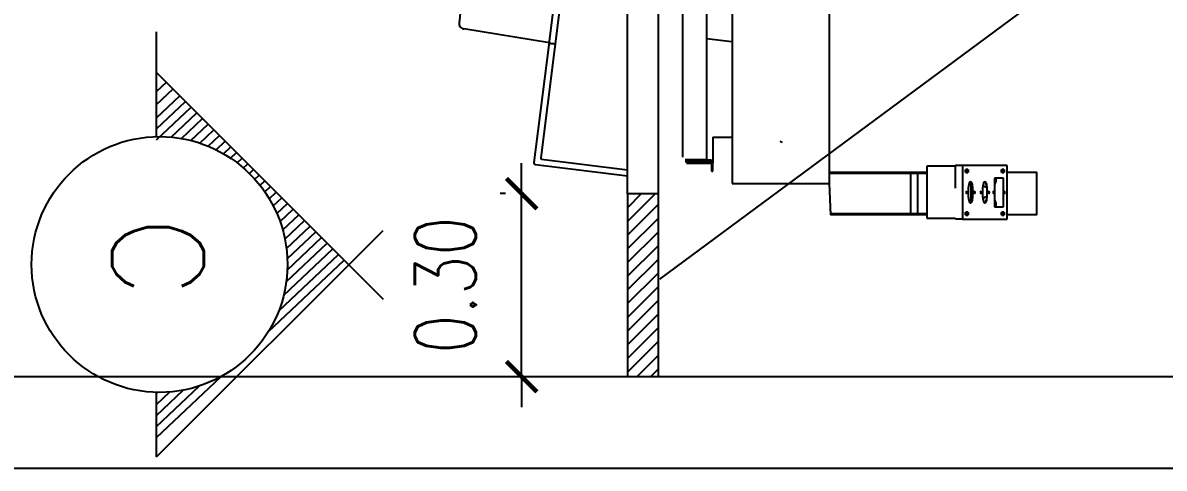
# Model space of a CAD drawing. Extents: x -36.1 to 57, y 1.4 to 46.9.
# Drawn here: x 4.377 to 6.247, y 2.067 to 2.797 of the extents above; entities that cross this region are included whole.
import ezdxf
from ezdxf.enums import TextEntityAlignment as Align

# ---------------------------------------------------------------- set-up
doc = ezdxf.new("R2010")
doc.units = 0
doc.header["$LTSCALE"] = 0.02
doc.header["$PDMODE"] = 2
doc.linetypes.add('DIVIDE', pattern=[1.25, 0.5, -0.25, 0, -0.25, 0, -0.25])
doc.layers.get('0').update_dxf_attribs({"linetype": 'CONTINUOUS'})
doc.layers.get('DEFPOINTS').update_dxf_attribs({"linetype": 'CONTINUOUS'})
for name, color, linetype in [('A-COTAS', 6, 'CONTINUOUS'), ('A-HACHU', 250, 'CONTINUOUS'), ('CARENAGEM', 1, 'CONTINUOUS'), ('CARIMBO-MG', 8, 'CONTINUOUS'), ('DIVBIOMBO', 3, 'CONTINUOUS'), ('DIVISORIA', 5, 'CONTINUOUS'), ('PAREDES', 7, 'CONTINUOUS'), ('T2', 1, 'CONTINUOUS'), ('VERME', 1, 'CONTINUOUS')]:
    doc.layers.add(name, color=color, linetype=linetype)
doc.styles.add('COTAS', font='romans.shx', dxfattribs={"width": 0.75})
doc.styles.add('ROMANS', font='simplex.shx')
doc.dimstyles.new('COTAS_50', dxfattribs={"dimscale": 50, "dimtxt": 0.002, "dimasz": 0.001, "dimexe": 0.0007, "dimexo": 0.004, "dimgap": 0.0015, "dimtad": 1, "dimzin": 0, "dimdsep": 46, "dimtxsty": 'COTAS', "dimblk1": 'ARCHTICK', "dimblk2": 'ARCHTICK', "dimsah": 1, "dimcen": 0.003, "dimdle": 0.0007, "dimaunit": 1, "dimadec": 0, "dimazin": 0, "dimtfac": 1, "dimtdec": 0, "dimtix": 1, "dimtmove": 0, "dimatfit": 3, "dimldrblk": 'ARCHTICK', "dimfxl": 1, "dimtolj": 1, "dimtzin": 0, "dimarcsym": 0})

# ---------------------------------------------------------------- blocks, each defined once
blk = doc.blocks.new('_ARCHTICK')
at = {"color": 0, "linetype": 'ByBlock', "const_width": 0.15}
blk.add_lwpolyline([(-0.5, -0.5), (0.5, 0.5)], dxfattribs=at)
blk = doc.blocks.new('*D201')
at = {"color": 0, "linetype": 'ByBlock'}
for p, q in [((5.1939, 2.5169), (5.1939, 2.5669)), ((5.1674, 2.5169), (5.1589, 2.5169)), ((5.1939, 2.2169), (5.1939, 2.5169)), ((5.1674, 2.2169), (5.1589, 2.2169)), ((5.1939, 2.2169), (5.1939, 2.1669))]:
    blk.add_line(p, q, dxfattribs=at)
at = {"layer": 'DEFPOINTS', "color": 0, "linetype": 'ByBlock'}
for p in [(5.1939, 2.5169), (5.3674, 2.5169), (5.3674, 2.2169)]:
    blk.add_point(p, dxfattribs=at)
at = {"color": 0, "linetype": 'ByBlock', "xscale": 0.05, "yscale": 0.05, "zscale": 0.05}
for p, rotation in [((5.1939, 2.5169), 270), ((5.1939, 2.2169), 90)]:
    blk.add_blockref('_ARCHTICK', p, dxfattribs=dict(at, rotation=rotation))
at = {"color": 0, "linetype": 'ByBlock', "insert": (5.0689, 2.3669), "char_height": 0.1, "attachment_point": 5, "rotation": 90, "style": 'COTAS'}
blk.add_mtext('\\A1;0.30', dxfattribs=at)

msp = doc.modelspace()

# ---------------------------------------------------------------- hatches: boundary and pattern name
at = {"layer": 'A-HACHU'}
h = msp.add_hatch(dxfattribs=at)
h.set_pattern_fill('ANSI31', color=256, scale=0.005, style=0)
h.paths.add_polyline_path([(5.4174, 2.5169), (5.3674, 2.5169), (5.3674, 2.2169), (5.4174, 2.2169)])

# ---------------------------------------------------------------- linework, layer by layer
msp.add_line((5.3674, 2.5169), (5.4174, 2.5169), dxfattribs=at)
at = {"layer": 'CARENAGEM'}
for p, q in [((5.3674, 2.5169), (5.3674, 3.827)), ((5.4174, 3.827), (5.4174, 2.5169)), ((5.539, 3.8319), (5.539, 2.5337)), ((5.6981, 3.8328), (5.6981, 2.5337)), ((5.4574, 3.7675), (5.4574, 2.5764)), ((5.4974, 2.5769), (5.4974, 3.767)), ((5.3674, 3.7091), (5.2252, 2.5755)), ((5.3503, 3.6535), (5.239, 2.7665)), ((5.094, 2.8171), (5.0915, 2.7968)), ((5.2397, 2.7642), (5.099, 2.7868)), ((5.4974, 2.7713), (5.5381, 2.7662)), ((5.2383, 2.7605), (5.2141, 2.568)), ((5.2416, 2.7631), (5.2486, 2.7622)), ((5.2486, 2.7622), (5.2416, 2.7631)), ((5.5074, 2.6094), (5.5381, 2.6094)), ((5.5074, 2.6094), (5.5074, 2.5674)), ((5.2167, 2.5647), (5.3674, 2.5458)), ((5.2267, 2.5735), (5.3674, 2.5558)), ((5.4974, 2.5724), (5.4619, 2.5724)), ((5.5029, 2.5719), (5.4619, 2.5719)), ((5.4619, 2.5697), (5.5029, 2.5697)), ((5.4996, 2.5689), (5.4641, 2.5689)), ((5.4641, 2.5667), (5.4996, 2.5667)), ((5.5051, 2.5662), (5.4679, 2.5662)), ((5.4974, 2.5724), (5.4974, 2.5769)), ((5.4996, 2.5667), (5.4996, 2.5689)), ((5.5051, 2.5674), (5.5051, 2.5539)), ((5.5074, 2.5539), (5.5074, 2.5674)), ((5.9166, 2.563), (5.9049, 2.563)), ((5.9049, 2.5261), (5.9049, 2.563)), ((5.9166, 2.563), (5.9166, 2.475)), ((5.9895, 2.563), (5.9166, 2.563)), ((5.9895, 2.475), (5.9895, 2.563)), ((5.5051, 2.5539), (5.5074, 2.5539)), ((5.6981, 2.5519), (5.8578, 2.5519)), ((5.8578, 2.5497), (5.6981, 2.5497)), ((5.8315, 2.4842), (5.8315, 2.5497)), ((5.8424, 2.5497), (5.8424, 2.4842)), ((5.9049, 2.5619), (5.8578, 2.5619)), ((5.8578, 2.5619), (5.8578, 2.4769)), ((5.9253, 2.5565), (5.9219, 2.5565)), ((5.9219, 2.5515), (5.9253, 2.5515)), ((5.9842, 2.5565), (5.9808, 2.5565)), ((5.9808, 2.5515), (5.9842, 2.5515)), ((5.9895, 2.5519), (6.0384, 2.5519)), ((6.0384, 2.4819), (6.0384, 2.5519)), ((5.539, 2.5337), (5.6981, 2.5337)), ((5.6981, 2.5337), (5.7001, 2.4819)), ((5.9306, 2.5033), (5.9306, 2.5348)), ((5.9688, 2.5425), (5.9688, 2.4955)), ((5.9837, 2.5425), (5.9688, 2.5425)), ((5.9828, 2.5425), (5.9828, 2.4955)), ((5.9837, 2.4955), (5.9837, 2.5425)), ((5.9688, 2.4955), (5.9837, 2.4955)), ((5.7001, 2.4842), (5.8578, 2.4842)), ((5.8578, 2.4819), (5.7001, 2.4819)), ((5.8578, 2.4769), (5.9049, 2.4769)), ((5.9166, 2.475), (5.9049, 2.475)), ((5.9166, 2.475), (5.9895, 2.475)), ((5.9253, 2.4865), (5.9219, 2.4865)), ((5.9219, 2.4815), (5.9253, 2.4815)), ((5.9842, 2.4865), (5.9808, 2.4865)), ((5.9808, 2.4815), (5.9842, 2.4815)), ((6.0384, 2.4819), (5.9895, 2.4819))]:
    msp.add_line(p, q, dxfattribs=at)
for centre, radius, start, end in [((5.2413, 2.7601), 0.003, 82.8505, 172.8505), ((5.242, 2.7661), 0.003, 172.8505, 262.8505), ((5.621, 2.6068), 0.0055, 225.5774, 270), ((5.2171, 2.5676), 0.003, 172.8505, 262.8505), ((5.2269, 2.5753), 0.0018, 172.8505, 262.8505), ((5.5029, 2.5674), 0.0045, 0, 90), ((5.5029, 2.5674), 0.00225, 0, 90)]:
    msp.add_arc(centre, radius, start, end, dxfattribs=at)
at = {"layer": 'CARENAGEM', "extrusion": (-2.16252e-45, -7.88861e-31, -1)}
for centre, major_axis in [((5.9219, 2.554), (0, 0.0025)), ((5.9244, 2.554), (0, -0.0025)), ((5.9253, 2.554), (0, -0.0025)), ((5.9808, 2.554), (0, 0.0025)), ((5.9833, 2.554), (0, -0.0025)), ((5.9842, 2.554), (0, -0.0025)), ((5.9219, 2.484), (0, 0.0025)), ((5.9244, 2.484), (0, -0.0025)), ((5.9253, 2.484), (0, -0.0025)), ((5.9808, 2.484), (0, 0.0025)), ((5.9833, 2.484), (0, -0.0025)), ((5.9842, 2.484), (0, -0.0025))]:
    msp.add_ellipse(centre, major_axis=major_axis, ratio=0.224951, start_param=3.141593, end_param=6.283185, dxfattribs=at)
at = {"layer": 'CARENAGEM', "extrusion": (-5.71555e-44, -1.18329e-30, -1)}
for centre in [(5.9227, 2.5544), (5.9817, 2.5544), (5.9227, 2.4844), (5.9817, 2.4844)]:
    msp.add_ellipse(centre, major_axis=(0, -0.00165), ratio=0.224951, start_param=3.141593, end_param=9.424778, dxfattribs=at)
at = {"layer": 'CARENAGEM', "extrusion": (-2.15158e-45, -7.88861e-31, -1)}
for centre, start_param, end_param in [((5.9296, 2.519), 3.141593, 9.424778), ((5.9287, 2.519), 3.250092, 4.712389), ((5.9531, 2.519), 3.141593, 9.424778), ((5.9522, 2.519), 3.250092, 4.712389), ((5.9287, 2.519), 4.712389, 6.174686), ((5.9522, 2.519), 4.712389, 6.174686)]:
    msp.add_ellipse(centre, major_axis=(0, -0.018), ratio=0.224951, start_param=start_param, end_param=end_param, dxfattribs=at)
at = {"layer": 'CARENAGEM', "extrusion": (-5.7139e-44, -1.18329e-30, -1)}
for centre, start_param, end_param in [((5.9587, 2.5389), 0.236922, 0.807005), ((5.9587, 2.5389), 4.420269, 5.304046), ((5.9587, 2.4999), 2.320749, 2.911624), ((5.9587, 2.4999), 4.120732, 5.072074)]:
    msp.add_ellipse(centre, major_axis=(0, -0.0125), ratio=0.97437, start_param=start_param, end_param=end_param, dxfattribs=at)
at = {"layer": 'CARENAGEM', "extrusion": (-3.22736e-45, -1.18329e-30, -1)}
for centre in [(5.9227, 2.519), (5.9364, 2.519), (5.9462, 2.519), (5.9599, 2.519), (5.967, 2.519), (5.9855, 2.519)]:
    msp.add_ellipse(centre, major_axis=(0, -0.002), ratio=0.224951, start_param=3.141593, end_param=9.424778, dxfattribs=at)
at = {"layer": 'CARENAGEM'}
msp.add_open_spline([(5.0915, 2.7968), (5.0913, 2.7957), (5.0914, 2.7945), (5.092, 2.7922), (5.0926, 2.7912), (5.094, 2.7893), (5.0949, 2.7885), (5.0968, 2.7874), (5.0979, 2.787), (5.099, 2.7868), (5.099, 2.7868), (5.099, 2.7868)], degree=3, knots=[0, 0, 0, 0, 3.5158, 3.5158, 7.031601, 7.031601, 10.547401, 10.547401, 13.838041, 13.838041, 13.865175, 13.865175, 13.865175, 13.865175], dxfattribs=at)
at = {"layer": 'CARIMBO-MG', "linetype": 'DIVIDE', "ltscale": 0.5}
msp.add_line((4.5959, 2.682), (4.5959, 14.9516), dxfattribs=at)
at = {"layer": 'DIVBIOMBO'}
msp.add_line((6.5566, 3.2184), (5.4201, 2.3766), dxfattribs=at)
at = {"layer": 'DIVISORIA'}
for p, q in [((5.3674, 2.5169), (5.3674, 2.2169)), ((5.4174, 2.5169), (5.4174, 2.2169))]:
    msp.add_line(p, q, dxfattribs=at)
at = {"layer": 'PAREDES'}
for p, q in [((5.9274, 2.2169), (3.2123, 2.2169)), ((6.4752, 2.2169), (5.9274, 2.2169)), ((3.2123, 2.0669), (5.9274, 2.0669)), ((5.9274, 2.0669), (6.5374, 2.0669))]:
    msp.add_line(p, q, dxfattribs=at)
at = {"layer": 'VERME'}
for p, q in [((4.5959, 2.6104), (4.5959, 2.7178)), ((4.5959, 2.7154), (4.5959, 2.7154)), ((4.5959, 2.7154), (4.9671, 2.3442)), ((4.5959, 2.6845), (4.6124, 2.7001)), ((4.5959, 2.6629), (4.6232, 2.6887)), ((4.5959, 2.6412), (4.634, 2.6773)), ((4.5959, 2.6231), (4.6433, 2.668)), ((4.5959, 2.6051), (4.6526, 2.6587)), ((4.6197, 2.6095), (4.6619, 2.6494)), ((4.6365, 2.6073), (4.6711, 2.6401)), ((4.6521, 2.604), (4.6804, 2.6308)), ((4.6667, 2.5997), (4.6897, 2.6216)), ((4.6804, 2.5947), (4.699, 2.6123)), ((4.6933, 2.5888), (4.7083, 2.603)), ((4.7055, 2.5823), (4.7176, 2.5937)), ((4.717, 2.5751), (4.7269, 2.5844)), ((4.7279, 2.5673), (4.7361, 2.5751)), ((4.7382, 2.559), (4.7454, 2.5658)), ((4.7478, 2.55), (4.7547, 2.5566)), ((4.7569, 2.5405), (4.764, 2.5473)), ((4.7653, 2.5305), (4.7733, 2.538)), ((4.7732, 2.5198), (4.7826, 2.5287)), ((4.7804, 2.5086), (4.7918, 2.5194)), ((4.787, 2.4968), (4.8011, 2.5101)), ((4.7929, 2.4843), (4.8104, 2.5009)), ((4.7981, 2.4711), (4.8197, 2.4916)), ((4.8025, 2.4573), (4.829, 2.4823)), ((4.8061, 2.4425), (4.8383, 2.473)), ((4.5959, 2.0854), (4.9671, 2.4566)), ((4.8086, 2.4269), (4.8476, 2.4637)), ((4.81, 2.4102), (4.8568, 2.4544)), ((4.8083, 2.3724), (4.8754, 2.4359)), ((4.8101, 2.3922), (4.8661, 2.4452)), ((4.7959, 2.3246), (4.894, 2.4173)), ((4.8041, 2.3504), (4.8847, 2.4266)), ((4.7788, 2.2903), (4.9033, 2.408)), ((4.5959, 2.1173), (4.7009, 2.2167)), ((4.5959, 2.1354), (4.6658, 2.2015)), ((4.5959, 2.1535), (4.6395, 2.1948)), ((4.5959, 2.1715), (4.6173, 2.1918)), ((4.5959, 2.0854), (4.5959, 2.1912)), ((4.5959, 2.1896), (4.5975, 2.1911))]:
    msp.add_line(p, q, dxfattribs=at)
msp.add_circle((4.6006, 2.4008), 0.2096, dxfattribs=at)

# ---------------------------------------------------------------- texts
at = {"layer": 'T2', "style": 'ROMANS'}
msp.add_text('C', height=0.15, rotation=270, dxfattribs=at).set_placement((4.598, 2.4137), align=Align.MIDDLE)

# ---------------------------------------------------------------- dimensions: what is measured, and where the dimension line sits
at = {"layer": 'A-COTAS'}
dim = msp.add_aligned_dim(p1=(5.3674, 2.2169), p2=(5.3674, 2.5169), distance=0.1734, dimstyle='COTAS_50', dxfattribs=at)
dim.commit()
dim.dimension.update_dxf_attribs({"geometry": '*D201', "text_midpoint": (5.0689, 2.3669)})

doc.saveas('drawing.dxf')
